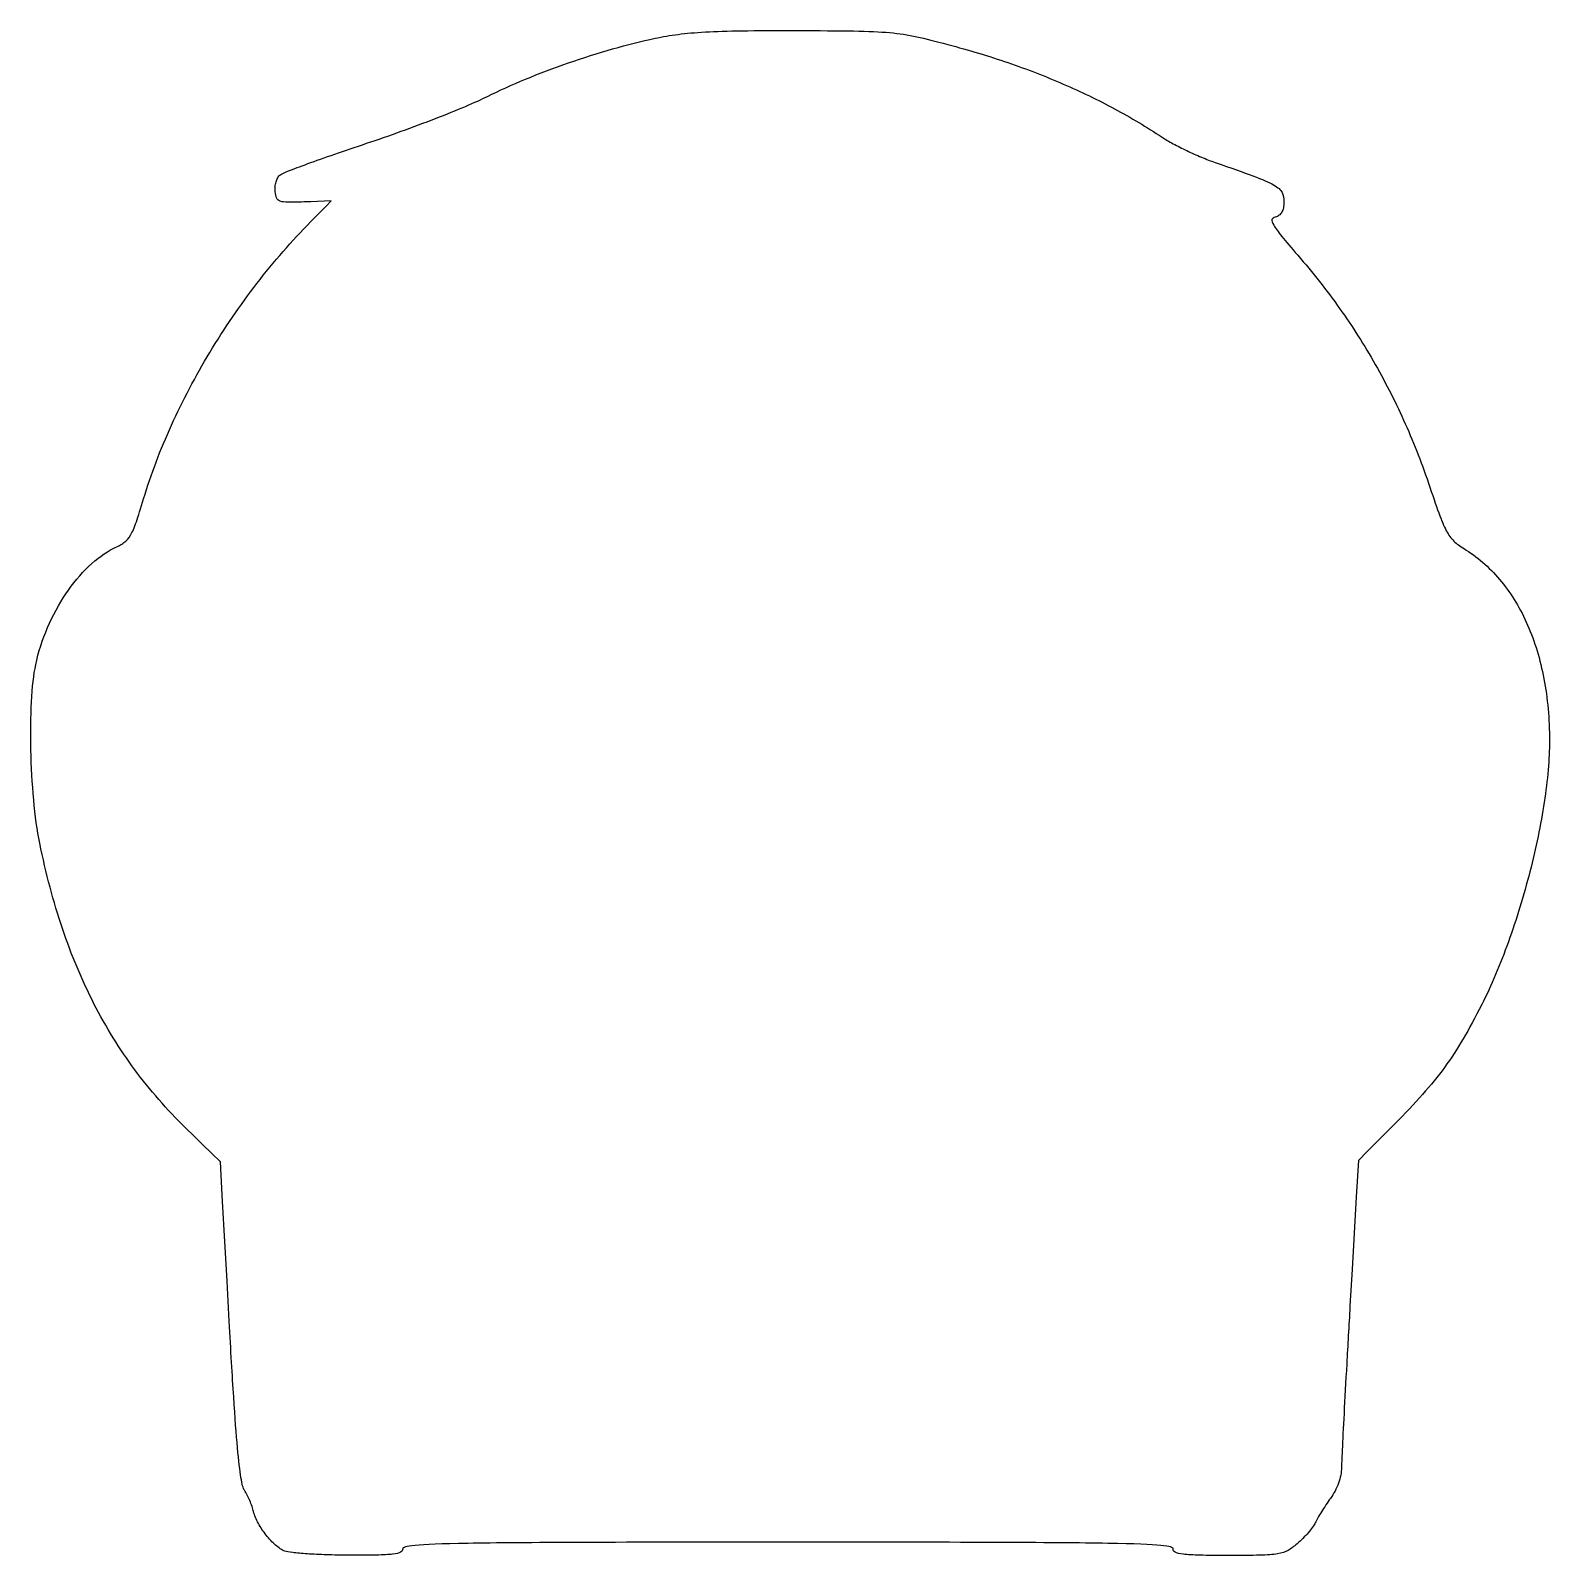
# Model space of a CAD drawing. Extents: x 4.6 to 95.4, y 4.4 to 95.6.
import ezdxf

# ---------------------------------------------------------------- set-up
doc = ezdxf.new("R2010")
doc.units = 0
doc.layers.add('Layer_1', color=7, linetype='CONTINUOUS')

msp = doc.modelspace()

# ---------------------------------------------------------------- linework, layer by layer
at = {"layer": 'Layer_1', "color": 7}
for points in [[(21.345114, 84.13409), (21.655074, 84.44719), (21.965034, 84.76028), (22.274994, 85.07338), (22.584954, 85.38648), (22.175786, 85.37098), (21.766619, 85.35558), (21.357452, 85.34008), (20.948284, 85.32468)], [(86.098007, 30.19504), (85.563177, 29.65724), (85.028347, 29.11944), (84.493517, 28.58165), (83.958687, 28.04385), (83.833302, 25.86967), (83.707917, 23.69548), (83.582532, 21.5213), (83.457147, 19.34712)], [(16.483424, 18.44293), (16.351789, 20.82412), (16.220154, 23.20531), (16.088519, 25.58649), (15.956884, 27.96768), (15.434662, 28.47588), (14.91244, 28.98407), (14.390217, 29.49227), (13.867995, 30.00047)], [(19.81112, 4.69163), (19.81112, 4.69164), (19.81112, 4.69164), (19.81112, 4.69165), (19.811174, 4.69204)]]:
    msp.add_lwpolyline(points, dxfattribs=at)
for points in [[(39.392264, 94.4642), (40.266868, 94.71334), (41.124457, 94.92963), (41.933429, 95.10212)], [(41.933429, 95.10212), (42.387589, 95.19892), (42.828342, 95.27716), (43.310813, 95.3398)], [(43.310813, 95.3398), (43.793284, 95.4024), (44.317473, 95.44951), (44.938505, 95.48409)], [(44.938505, 95.48409), (45.559537, 95.51869), (46.277412, 95.54079), (47.147254, 95.55339)], [(47.147254, 95.55339), (48.017097, 95.56609), (49.038907, 95.56929), (50.267809, 95.56619)], [(50.267809, 95.56619), (51.752242, 95.56219), (52.879462, 95.55819), (53.782197, 95.54179)], [(53.782197, 95.54179), (54.684932, 95.52529), (55.363181, 95.49639), (55.94967, 95.44309)], [(55.94967, 95.44309), (56.53616, 95.38979), (57.030889, 95.31192), (57.566585, 95.19755)], [(57.566585, 95.19755), (58.102282, 95.08318), (58.678944, 94.93226), (59.429299, 94.73273)], [(36.748999, 93.62918), (37.626038, 93.93307), (38.517659, 94.21506), (39.392264, 94.4642)], [(59.429299, 94.73273), (60.675649, 94.40131), (61.870116, 94.04033), (63.017906, 93.64753)], [(34.193229, 92.66276), (35.009504, 92.9995), (35.87196, 93.32529), (36.748999, 93.62918)], [(63.017906, 93.64753), (64.165695, 93.25473), (65.266807, 92.83011), (66.326444, 92.37143)], [(31.914549, 91.63062), (32.606862, 91.97832), (33.376955, 92.32601), (34.193229, 92.66276)], [(66.326444, 92.37143), (67.386082, 91.91275), (68.404245, 91.41999), (69.38614, 90.89092)], [(30.601803, 91.03632), (31.133547, 91.26154), (31.584289, 91.46475), (31.914549, 91.63062)], [(26.755188, 89.54335), (27.453007, 89.79535), (28.14879, 90.05598), (28.803053, 90.30992)], [(28.803053, 90.30992), (29.457316, 90.56385), (30.07006, 90.81109), (30.601803, 91.03632)], [(69.38614, 90.89092), (70.368034, 90.36185), (71.313659, 89.79645), (72.228219, 89.19248)], [(24.695099, 88.82857), (25.357511, 89.04799), (26.057368, 89.29135), (26.755188, 89.54335)], [(22.795931, 88.18523), (23.390188, 88.39125), (24.032687, 88.60915), (24.695099, 88.82857)], [(72.228219, 89.19248), (72.410122, 89.07235), (72.635845, 88.93978), (72.888027, 88.80302)], [(72.888027, 88.80302), (73.140209, 88.66626), (73.418849, 88.52532), (73.706583, 88.38845)], [(20.035926, 87.1747), (20.3239, 87.2917), (20.716773, 87.44132), (21.186217, 87.6132)], [(21.186217, 87.6132), (21.65566, 87.78508), (22.201675, 87.97921), (22.795931, 88.18523)], [(73.706583, 88.38845), (73.994317, 88.25158), (74.291146, 88.11878), (74.579707, 87.99832)], [(74.579707, 87.99832), (74.868267, 87.87786), (75.148559, 87.76973), (75.403219, 87.68219)], [(75.403219, 87.68219), (76.359697, 87.3534), (77.094251, 87.097), (77.658064, 86.88377)], [(19.282379, 86.51853), (19.308019, 86.60783), (19.341259, 86.69047), (19.380549, 86.76117)], [(19.380549, 86.76117), (19.419839, 86.83187), (19.465179, 86.8906), (19.515029, 86.93197)], [(19.515029, 86.93197), (19.564879, 86.97337), (19.747952, 87.0577), (20.035926, 87.1747)], [(77.658064, 86.88377), (78.221877, 86.67054), (78.614948, 86.50048), (78.88846, 86.34439)], [(19.232089, 85.947), (19.221159, 86.0411), (19.220929, 86.13932), (19.229789, 86.23637)], [(19.229789, 86.23637), (19.238689, 86.33337), (19.256739, 86.42926), (19.282379, 86.51853)], [(19.310219, 85.5624), (19.269309, 85.6564), (19.251309, 85.78169), (19.232089, 85.947)], [(78.88846, 86.34439), (79.161972, 86.18829), (79.315924, 86.04616), (79.401499, 85.88878)], [(79.401499, 85.88878), (79.487069, 85.7314), (79.504269, 85.55877), (79.504269, 85.34169)], [(19.525799, 85.36548), (19.414948, 85.40568), (19.351129, 85.4684), (19.310219, 85.5624)], [(20.023574, 85.30378), (19.794534, 85.30778), (19.63665, 85.32528), (19.525799, 85.36548)], [(20.948284, 85.32468), (20.552809, 85.30978), (20.252613, 85.29988), (20.023574, 85.30378)], [(79.475189, 84.9753), (79.455479, 84.86995), (79.425449, 84.78081), (79.384129, 84.70615)], [(79.504269, 85.34169), (79.504269, 85.20221), (79.494869, 85.08065), (79.475189, 84.9753)], [(18.139218, 80.45265), (19.148655, 81.76339), (20.223919, 83.00153), (21.345114, 84.13409)], [(78.794306, 84.27277), (78.775306, 84.19767), (78.807626, 84.08904), (78.903296, 83.92658)], [(78.993257, 84.41826), (78.883634, 84.38956), (78.813308, 84.34786), (78.794306, 84.27277)], [(78.903296, 83.92658), (78.998966, 83.76412), (79.15799, 83.54779), (79.392392, 83.25717)], [(79.225391, 84.52391), (79.160561, 84.47651), (79.083502, 84.44181), (78.993257, 84.41826)], [(79.384129, 84.70615), (79.342819, 84.63145), (79.290219, 84.57132), (79.225391, 84.52391)], [(79.392392, 83.25717), (79.626793, 82.96655), (79.936572, 82.60163), (80.333757, 82.142)], [(80.333757, 82.142), (81.229987, 81.10485), (82.062515, 80.04549), (82.834452, 78.95845)], [(15.328288, 76.33566), (16.186173, 77.75858), (17.129781, 79.14191), (18.139218, 80.45265)], [(82.834452, 78.95845), (83.60639, 77.87141), (84.317736, 76.75669), (84.971603, 75.60884)], [(13.031707, 71.98113), (13.698244, 73.45023), (14.470404, 74.91274), (15.328288, 76.33566)], [(84.971603, 75.60884), (85.62547, 74.46098), (86.221857, 73.27998), (86.763876, 72.06039)], [(86.763876, 72.06039), (87.305895, 70.84079), (87.793545, 69.58259), (88.229937, 68.28033)], [(11.368855, 67.58707), (11.804253, 69.03634), (12.365169, 70.51203), (13.031707, 71.98113)], [(10.934484, 66.20808), (11.056758, 66.55733), (11.193637, 67.00384), (11.368855, 67.58707)], [(88.229937, 68.28033), (88.471407, 67.55974), (88.659013, 67.00801), (88.821685, 66.57488)], [(88.821685, 66.57488), (88.984358, 66.14174), (89.122098, 65.82722), (89.263837, 65.58104)], [(10.587755, 65.41269), (10.704545, 65.60685), (10.812211, 65.85884), (10.934484, 66.20808)], [(9.587685, 64.62581), (9.835892, 64.74654), (10.027515, 64.84617), (10.186283, 64.96417)], [(10.186283, 64.96417), (10.345051, 65.08216), (10.470965, 65.21852), (10.587755, 65.41269)], [(89.263837, 65.58104), (89.405576, 65.33487), (89.551313, 65.15705), (89.729981, 64.99733)], [(89.729981, 64.99733), (89.908649, 64.83762), (90.120247, 64.696), (90.393707, 64.52225)], [(8.081492, 63.54004), (8.565717, 64.00433), (9.07442, 64.37615), (9.587685, 64.62581)], [(90.393707, 64.52225), (91.185755, 64.01899), (91.893376, 63.38175), (92.509281, 62.6272)], [(6.72217, 61.89952), (7.137521, 62.51902), (7.597267, 63.07576), (8.081492, 63.54004)], [(92.509281, 62.6272), (93.125186, 61.87265), (93.649375, 61.00079), (94.074558, 60.02829)], [(5.629218, 59.88246), (5.935862, 60.59776), (6.306819, 61.28002), (6.72217, 61.89952)], [(4.922135, 57.66711), (5.08024, 58.4188), (5.322573, 59.16716), (5.629218, 59.88246)], [(94.074558, 60.02829), (94.499741, 59.05579), (94.825919, 57.98265), (95.0458, 56.82555)], [(4.668677, 55.44207), (4.716446, 56.31778), (4.800295, 57.08783), (4.922135, 57.66711)], [(95.0458, 56.82555), (95.265681, 55.66845), (95.379267, 54.42738), (95.379267, 53.11903)], [(4.631703, 52.5831), (4.609221, 53.585), (4.620909, 54.56636), (4.668677, 55.44207)], [(95.379267, 53.11903), (95.379267, 52.0306), (95.268334, 50.78263), (95.066366, 49.45255)], [(4.799752, 49.60095), (4.710838, 50.55878), (4.654185, 51.58121), (4.631703, 52.5831)], [(5.161365, 47.00632), (5.00984, 47.74986), (4.888666, 48.64311), (4.799752, 49.60095)], [(95.066366, 49.45255), (94.864398, 48.12246), (94.571395, 46.71026), (94.207255, 45.29337)], [(6.518875, 41.90298), (5.980921, 43.49857), (5.530273, 45.19606), (5.161365, 47.00632)], [(94.207255, 45.29337), (93.843115, 43.87648), (93.407838, 42.45489), (92.921322, 41.10604)], [(8.400221, 37.41103), (7.68209, 38.81369), (7.056829, 40.30738), (6.518875, 41.90298)], [(92.921322, 41.10604), (92.434806, 39.75718), (91.897052, 38.48106), (91.327957, 37.35509)], [(10.838797, 33.46527), (9.929357, 34.69674), (9.118353, 36.00837), (8.400221, 37.41103)], [(91.327957, 37.35509), (90.939365, 36.58626), (90.581079, 35.91812), (90.221513, 35.30744)], [(90.221513, 35.30744), (89.861947, 34.69676), (89.501101, 34.14354), (89.107388, 33.60453)], [(13.867995, 30.00047), (12.756115, 31.08249), (11.748238, 32.2338), (10.838797, 33.46527)], [(89.107388, 33.60453), (88.713675, 33.06551), (88.287095, 32.54071), (87.79606, 31.98688)], [(87.79606, 31.98688), (87.305026, 31.43304), (86.749537, 30.85018), (86.098007, 30.19504)], [(83.457147, 19.34712), (83.388187, 18.15132), (83.322196, 16.98307), (83.261948, 15.89514)], [(16.751351, 13.91836), (16.670061, 15.16613), (16.581907, 16.66144), (16.483424, 18.44293)], [(83.261948, 15.89514), (83.201698, 14.80721), (83.147197, 13.79961), (83.101212, 12.9251)], [(16.978108, 10.87905), (16.907068, 11.67037), (16.832643, 12.67059), (16.751351, 13.91836)], [(83.101212, 12.9251), (83.055222, 12.05058), (83.017762, 11.30917), (82.991588, 10.75361)], [(17.1845, 9.09323), (17.11679, 9.50534), (17.049143, 10.08774), (16.978108, 10.87905)], [(82.991588, 10.75361), (82.965418, 10.19806), (82.950538, 9.82838), (82.949728, 9.69733)], [(82.901628, 9.23788), (82.871068, 9.08002), (82.826488, 8.91888), (82.76941, 8.75879)], [(82.949728, 9.69733), (82.948728, 9.55033), (82.932188, 9.39574), (82.901628, 9.23788)], [(17.391334, 8.3291), (17.320004, 8.43928), (17.252215, 8.68111), (17.1845, 9.09323)], [(17.5527, 8.04635), (17.49856, 8.15153), (17.443771, 8.2481), (17.391334, 8.3291)], [(82.562207, 8.28595), (82.481657, 8.13225), (82.39013, 7.98391), (82.28915, 7.84525)], [(82.76941, 8.75879), (82.71233, 8.59869), (82.642758, 8.43964), (82.562207, 8.28595)], [(17.710145, 7.71196), (17.660325, 7.82739), (17.606838, 7.94118), (17.5527, 8.04635)], [(17.845624, 7.36772), (17.806134, 7.47946), (17.759964, 7.59653), (17.710145, 7.71196)], [(17.941094, 7.05541), (17.917944, 7.14951), (17.885114, 7.25597), (17.845624, 7.36772)], [(82.015326, 7.45257), (81.924446, 7.31705), (81.835606, 7.17954), (81.753748, 7.04798)], [(82.28915, 7.84525), (82.19913, 7.72163), (82.106206, 7.5881), (82.015326, 7.45257)], [(18.225356, 6.35243), (18.095341, 6.59313), (17.995621, 6.83373), (17.941094, 7.05541)], [(81.38588, 6.3936), (81.3517, 6.3176), (81.29555, 6.22528), (81.223342, 6.12347)], [(81.534053, 6.67911), (81.471093, 6.5674), (81.420058, 6.46958), (81.38588, 6.3936)], [(81.753748, 7.04798), (81.671888, 6.91642), (81.597011, 6.79082), (81.534053, 6.67911)], [(18.691383, 5.6489), (18.515678, 5.87095), (18.35537, 6.11174), (18.225356, 6.35243)], [(19.249785, 5.05778), (19.058187, 5.22353), (18.867087, 5.42685), (18.691383, 5.6489)], [(80.96452, 5.79647), (80.86616, 5.68257), (80.757681, 5.56607), (80.645031, 5.45384)], [(81.223342, 6.12347), (81.151132, 6.02165), (81.062884, 5.91036), (80.96452, 5.79647)], [(19.811174, 4.69204), (19.633479, 4.76384), (19.441383, 4.89203), (19.249785, 5.05778)], [(20.28383, 4.60263), (20.052449, 4.63053), (19.887953, 4.66063), (19.81112, 4.69163)], [(21.157843, 4.52723), (20.813475, 4.54923), (20.515211, 4.57483), (20.28383, 4.60263)], [(26.727138, 4.62801), (26.635168, 4.57571), (26.484278, 4.53731), (26.24864, 4.50963)], [(26.85218, 4.82948), (26.85218, 4.74648), (26.81911, 4.68031), (26.727138, 4.62801)], [(27.596321, 5.03905), (27.023057, 4.98545), (26.85218, 4.91692), (26.85218, 4.82948)], [(30.754785, 5.15908), (29.145236, 5.13138), (28.169585, 5.09268), (27.596321, 5.03905)], [(37.716634, 5.21358), (34.60778, 5.20358), (32.364334, 5.18688), (30.754785, 5.15908)], [(49.87093, 5.22638), (44.79975, 5.22638), (40.825488, 5.22338), (37.716634, 5.21358)], [(62.02523, 5.21358), (58.916376, 5.22358), (54.942113, 5.22638), (49.87093, 5.22638)], [(68.987079, 5.15918), (67.377531, 5.18688), (65.134085, 5.20378), (62.02523, 5.21358)], [(72.14554, 5.03915), (71.572277, 5.09275), (70.596627, 5.13145), (68.987079, 5.15918)], [(72.88968, 4.82959), (72.88968, 4.91699), (72.718804, 4.98555), (72.14554, 5.03915)], [(73.017203, 4.62773), (72.923533, 4.68053), (72.88968, 4.74672), (72.88968, 4.82959)], [(73.503658, 4.50684), (73.26437, 4.53574), (73.110876, 4.57504), (73.017203, 4.62773)], [(79.761565, 4.74002), (79.584999, 4.64212), (79.392259, 4.57537), (79.125601, 4.52984)], [(80.30049, 5.13683), (80.098525, 4.96688), (79.938132, 4.8379), (79.761565, 4.74002)], [(80.645031, 5.45384), (80.532381, 5.34161), (80.415555, 5.23365), (80.30049, 5.13683)], [(22.308474, 4.47333), (21.892681, 4.48683), (21.50221, 4.50523), (21.157843, 4.52723)], [(23.61104, 4.44913), (23.165383, 4.45113), (22.724267, 4.45993), (22.308474, 4.47333)], [(25.261627, 4.45613), (24.830641, 4.44713), (24.28906, 4.44583), (23.61104, 4.44913)], [(26.24864, 4.50963), (26.013003, 4.48203), (25.692613, 4.46523), (25.261627, 4.45613)], [(74.504871, 4.44814), (74.068026, 4.45944), (73.742945, 4.47794), (73.503658, 4.50684)], [(76.17667, 4.43274), (75.490325, 4.43274), (74.941716, 4.43674), (74.504871, 4.44814)], [(78.046126, 4.44714), (77.573886, 4.43424), (76.969983, 4.43274), (76.17667, 4.43274)], [(79.125601, 4.52984), (78.858943, 4.48434), (78.518367, 4.46004), (78.046126, 4.44714)]]:
    msp.add_open_spline(points, degree=3, dxfattribs=at)

doc.saveas('drawing.dxf')
